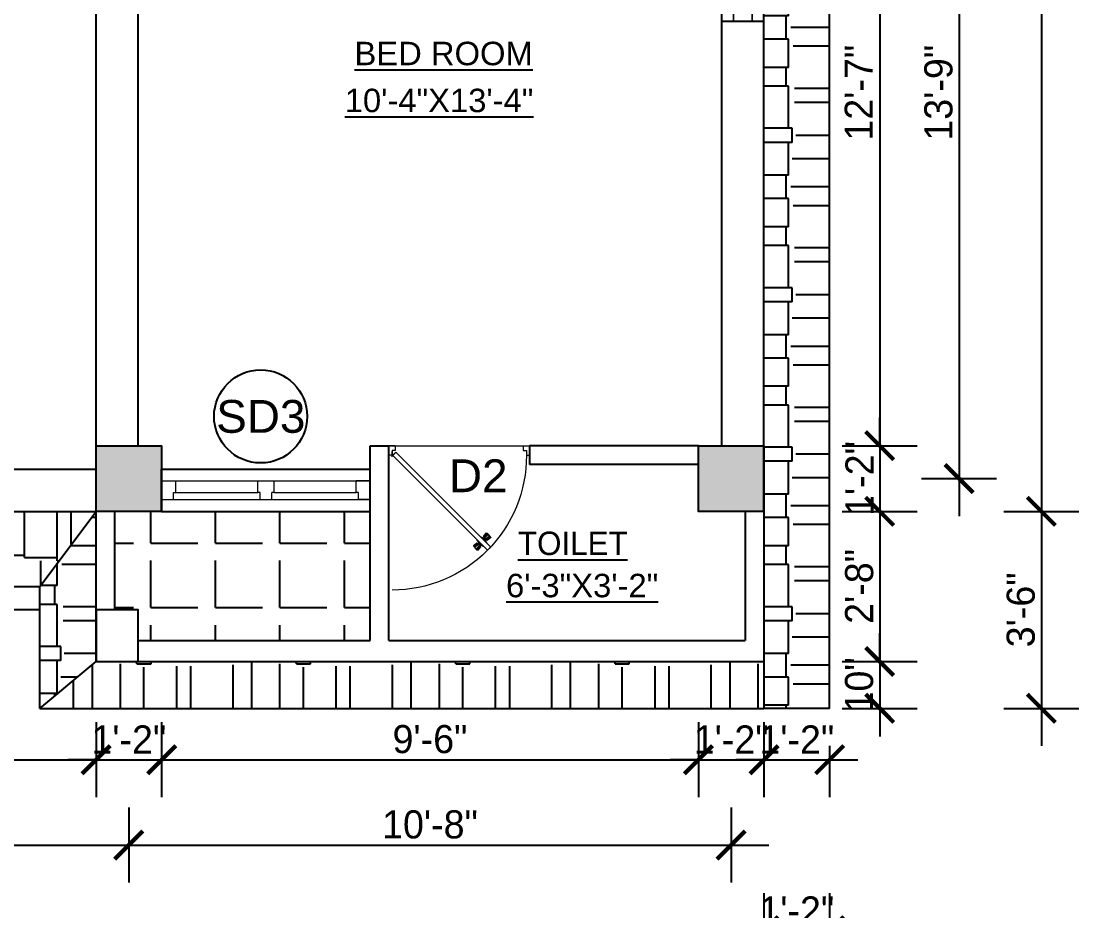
# Model space of a CAD drawing. Header units: inches. Extents: x 3672 to 10975, y -27382 to -746.
# Drawn here: x 5826.2 to 6051.8, y -25737.6 to -25547.9 of the extents above; entities that cross this region are included whole.
import ezdxf

# ---------------------------------------------------------------- set-up
doc = ezdxf.new("R2010")
doc.units = ezdxf.units.IN
doc.header["$LTSCALE"] = 17
doc.header["$MEASUREMENT"] = 0
for name, color, linetype, lineweight in [('25 BOT BAR', 12, 'Continuous', 25), ('DOOR & WIN', 1, 'Continuous', 25), ('OUTLINE', 1, 'Continuous', 25), ('PUERTAS', 7, 'Continuous', 9), ('TEXT', 231, 'Continuous', 20), ('WINDOW FRAME PLAN', 162, 'Continuous', 18)]:
    doc.layers.add(name, color=color, linetype=linetype, lineweight=lineweight)
doc.styles.add('ARCHITECTURE', font='stylu.ttf')
doc.styles.add('DIMTEXT', font='arial.ttf', dxfattribs={"height": 6})
doc.dimstyles.new('8 SCALE', dxfattribs={"dimscale": 0, "dimtxt": 6, "dimasz": 6, "dimexe": 8, "dimexo": 8, "dimgap": 1.25, "dimtad": 1, "dimdec": 0, "dimzin": 3, "dimdsep": 46, "dimlunit": 4, "dimtxsty": 'ARCHITECTURE', "dimblk": 'ARCHTICK', "dimcen": 8, "dimdle": 8, "dimclrd": 5, "dimclre": 5, "dimclrt": 7, "dimadec": 0, "dimazin": 0, "dimtfac": 0.75, "dimtdec": 0, "dimtix": 1, "dimtmove": 2, "dimatfit": 3, "dimldrblk": 'ARCHTICK', "dimfxl": 8, "dimfxlon": 1, "dimtolj": 1, "dimtzin": 0, "dimlwd": -1, "dimlwe": -1, "dimarcsym": 0})
pattern_1 = [(90, (-4486.104, -6798.299), (-12, 25.5), [6, -5, 7, -3, 9, -4]), (90, (-4486.604, -6792.299), (-12, 25.5), [5, -19, 4, -6]), (90, (-4485.354, -6780.299), (-12, 25.5), [3, -31]), (180, (-4486.104, -6798.299), (-12, -8.5), [11.5, -36.5]), (180, (-4486.104, -6792.299), (-12, -8.5), [11.25, -36.75]), (180, (-4486.104, -6787.299), (-12, -8.5), [10.5, -37.5]), (180, (-4485.354, -6780.299), (-12, -8.5), [11.5, -36.5]), (180, (-4485.354, -6777.299), (-12, -8.5), [11.5, -36.5]), (180, (-4486.104, -6768.299), (-12, -8.5), [11, -37])]

# ---------------------------------------------------------------- blocks, each defined once
blk = doc.blocks.new("5'")
at = {"layer": 'WINDOW FRAME PLAN'}
for p, q in [((10026.35, -7897.24), (10086.35, -7897.24)), ((10026.35, -7897.24), (10026.35, -7901.24)), ((10026.35, -7897.24), (10029.35, -7897.24)), ((10029.35, -7899.74), (10029.35, -7897.24)), ((10054.85, -7899.74), (10054.85, -7897.24)), ((10054.85, -7897.24), (10057.85, -7897.24)), ((10057.85, -7899.74), (10057.85, -7897.24)), ((10086.35, -7897.24), (10083.35, -7897.24)), ((10083.35, -7899.74), (10083.35, -7897.24)), ((10086.35, -7897.24), (10086.35, -7901.24)), ((10028.85, -7901.24), (10028.85, -7899.74)), ((10028.85, -7899.74), (10029.35, -7899.74)), ((10029.35, -7899.74), (10054.85, -7899.74)), ((10055.35, -7899.74), (10054.85, -7899.74)), ((10055.35, -7901.24), (10055.35, -7899.74)), ((10057.35, -7901.24), (10057.35, -7899.74)), ((10057.85, -7899.74), (10057.35, -7899.74)), ((10057.85, -7899.74), (10083.35, -7899.74)), ((10083.85, -7899.74), (10083.35, -7899.74)), ((10083.85, -7901.24), (10083.85, -7899.74)), ((10026.35, -7901.24), (10086.35, -7901.24)), ((10026.35, -7901.24), (10028.85, -7901.24)), ((10086.35, -7901.24), (10083.85, -7901.24))]:
    blk.add_line(p, q, dxfattribs=at)
blk = doc.blocks.new('2ft6in')
at = {"layer": 'PUERTAS', "color": 2}
for p, q in [((0.84, 2.1), (21.02, 22.28)), ((21.71, 21.6), (1.47, 1.37)), ((18.33, 21.76), (18.31, 21.77)), ((21.71, 21.6), (21.02, 22.28)), ((21.18, 18.9), (21.2, 18.89)), ((0, 2), (0, 0)), ((0.6, 2), (0, 2)), ((1.33, 0), (0, 0)), ((0.6, 1.26), (0.6, 2.04)), ((0.67, 1.26), (0.6, 1.26)), ((0.67, 1.26), (0.67, 2.01)), ((0.67, 1), (0.67, 1.26)), ((1.33, 1), (0.67, 1)), ((1.31, 1.53), (0.79, 2.06)), ((1.36, 1.58), (0.81, 2.12)), ((1.36, 1.58), (1.31, 1.53)), ((1.47, 1.37), (1.31, 1.53)), ((1.33, 0), (1.33, 1)), ((28.67, 0), (28.67, 1)), ((28.67, 1), (29.33, 1)), ((28.67, 0), (30, 0)), ((29.33, 1), (29.33, 2)), ((29.33, 2), (30, 2)), ((30, 0), (30, 2))]:
    blk.add_line(p, q, dxfattribs=at)
at = {"layer": 'PUERTAS', "color": 8}
for p, q in [((18.81, 20.78), (18.04, 21.4)), ((18.86, 20.83), (18.08, 21.46)), ((18.95, 20.92), (18.2, 21.58)), ((18.44, 21.9), (18.31, 21.77)), ((19.07, 21.03), (18.34, 21.72)), ((18.44, 21.9), (18.56, 22.02)), ((18.58, 22.01), (18.56, 22.02)), ((19.3, 21.26), (18.61, 22)), ((19.42, 21.38), (18.75, 22.14)), ((19.51, 21.48), (18.88, 22.26)), ((18.91, 20.27), (19.19, 20.69)), ((19.55, 21.53), (18.93, 22.3)), ((19.13, 20.8), (19.03, 20.9)), ((19.15, 20.82), (19.05, 20.92)), ((19.09, 20.44), (19.25, 20.76)), ((19.19, 20.87), (19.1, 20.96)), ((19.25, 20.93), (19.16, 21.02)), ((19.28, 20.63), (19.32, 20.83)), ((19.4, 21.08), (19.31, 21.17)), ((19.47, 21.15), (19.38, 21.24)), ((19.43, 20.78), (19.4, 20.9)), ((19.51, 21.19), (19.42, 21.28)), ((19.55, 20.91), (19.43, 20.94)), ((19.53, 21.21), (19.44, 21.3)), ((19.7, 21.06), (19.51, 21.01)), ((19.89, 21.24), (19.58, 21.08)), ((20.07, 21.42), (19.64, 21.15)), ((20.67, 20.47), (20.51, 20.15)), ((20.85, 20.64), (20.57, 20.22)), ((19.69, 19.49), (20.12, 19.76)), ((19.87, 19.67), (20.18, 19.83)), ((20.06, 19.85), (20.25, 19.9)), ((20.21, 20), (20.33, 19.97)), ((20.21, 19.38), (20.83, 18.61)), ((20.23, 19.7), (20.32, 19.61)), ((20.25, 19.72), (20.34, 19.63)), ((20.25, 19.43), (20.88, 18.65)), ((20.29, 19.76), (20.38, 19.67)), ((20.33, 20.13), (20.36, 20.01)), ((20.34, 19.53), (21, 18.77)), ((20.36, 19.83), (20.45, 19.74)), ((20.48, 20.28), (20.44, 20.08)), ((20.46, 19.64), (21.14, 18.91)), ((20.5, 19.98), (20.6, 19.89)), ((20.57, 20.04), (20.66, 19.95)), ((20.61, 20.09), (20.7, 19.99)), ((20.63, 20.11), (20.72, 20.01)), ((20.69, 19.87), (21.42, 19.19)), ((20.81, 19.99), (21.56, 19.33)), ((20.9, 20.08), (21.68, 19.45)), ((20.95, 20.13), (21.72, 19.51)), ((21.32, 19.01), (21.2, 18.89)), ((21.32, 19.01), (21.44, 19.14)), ((21.43, 19.15), (21.44, 19.14)), ((0, 0), (30, 0))]:
    blk.add_line(p, q, dxfattribs=at)
at = {"layer": 'PUERTAS', "color": 1}
for p, q in [((18.06, 21.44), (18.48, 21.86)), ((18.74, 20.79), (18.06, 21.34)), ((18.08, 21.51), (18.45, 21.88)), ((18.11, 21.49), (18.08, 21.51)), ((18.82, 22.25), (18.45, 21.88)), ((18.9, 22.28), (18.48, 21.86)), ((18.84, 22.23), (18.82, 22.25)), ((18.83, 20.8), (19.18, 21.15)), ((18.84, 20.21), (19.1, 20.6)), ((18.92, 20.89), (18.93, 20.88)), ((19.54, 21.59), (18.99, 22.27)), ((19.02, 20.88), (19.24, 21.1)), ((19.12, 20.8), (19.03, 20.89)), ((19.1, 20.7), (19.11, 20.69)), ((19.1, 20.6), (19.1, 20.6)), ((19.11, 20.79), (19.33, 21.01)), ((19.54, 21.5), (19.18, 21.15)), ((19.45, 21.31), (19.24, 21.1)), ((19.55, 21.22), (19.33, 21.01)), ((19.45, 21.41), (19.45, 21.41)), ((19.54, 21.22), (19.45, 21.31)), ((19.64, 21.23), (19.64, 21.23)), ((19.74, 21.24), (19.73, 21.23)), ((20.12, 21.49), (19.74, 21.24)), ((20.22, 21.48), (20.22, 21.49)), ((20.66, 20.31), (20.65, 20.31)), ((20.91, 20.7), (20.66, 20.31)), ((20.91, 20.8), (20.91, 20.79)), ((18.85, 20.11), (18.84, 20.12)), ((19.53, 19.43), (19.54, 19.42)), ((19.64, 19.42), (20.02, 19.67)), ((20.02, 19.67), (20.03, 19.68)), ((20.12, 19.68), (20.12, 19.68)), ((20.21, 19.69), (20.43, 19.9)), ((20.22, 19.41), (20.57, 19.76)), ((20.22, 19.69), (20.31, 19.6)), ((20.22, 19.32), (20.76, 18.64)), ((20.31, 19.6), (20.52, 19.81)), ((20.31, 19.5), (20.31, 19.5)), ((20.65, 20.12), (20.43, 19.9)), ((20.74, 20.03), (20.52, 19.81)), ((20.93, 20.11), (20.57, 19.76)), ((20.64, 20.11), (20.73, 20.02)), ((20.65, 20.21), (20.65, 20.22)), ((20.84, 20.02), (20.83, 20.03)), ((20.86, 18.63), (21.28, 19.05)), ((20.91, 18.68), (20.94, 18.66)), ((20.94, 18.66), (21.31, 19.03)), ((21.02, 20.12), (21.7, 19.57)), ((21.7, 19.47), (21.28, 19.05)), ((21.67, 19.4), (21.31, 19.03)), ((21.65, 19.42), (21.67, 19.4))]:
    blk.add_line(p, q, dxfattribs=at)
at = {"layer": 'PUERTAS', "color": 2}
for radius in [0.129, 0.0627]:
    blk.add_circle((0.68, 2.14), radius, dxfattribs=at)
at = {"layer": 'PUERTAS', "color": 8}
blk.add_arc((0.68, 2.14), 28.65, 359.7285, 90.0333, dxfattribs=at)
at = {"layer": 'PUERTAS', "color": 1}
for centre, start, end in [((18.78, 20.84), 231.0764, 315), ((18.94, 22.23), 38.9236, 135), ((18.97, 20.93), 225, 315), ((19.16, 20.74), 135, 219.7428), ((19.06, 20.65), 315, 39.7428), ((19.4, 21.36), 315, 45), ((19.49, 21.55), 315, 38.9236), ((19.6, 21.18), 50.2572, 135), ((19.68, 21.28), 230.2572, 315), ((20.17, 21.44), 45, 135), ((20.7, 20.26), 135, 219.7428), ((20.87, 20.75), 315, 45), ((18.89, 20.16), 135, 225), ((19.59, 19.47), 225, 315), ((20.07, 19.63), 50.2572, 135), ((20.16, 19.73), 230.2572, 315), ((20.27, 19.36), 135, 218.9236), ((20.35, 19.55), 135, 225), ((20.6, 20.17), 315, 39.7428), ((20.78, 19.98), 45, 135), ((20.82, 18.68), 218.9236, 315), ((20.98, 20.07), 51.0764, 135), ((21.65, 19.52), 315, 51.0764)]:
    blk.add_arc(centre, 0.0667, start, end, dxfattribs=at)
blk = doc.blocks.new('*U2800')
at = {"color": 3}
blk.add_blockref('2ft6in', (0, 0), dxfattribs=at)
blk = doc.blocks.new('_ArchTick')
at = {"color": 0, "linetype": 'ByBlock', "const_width": 0.15}
blk.add_lwpolyline([(-0.5, -0.5), (0.5, 0.5)], dxfattribs=at)
blk = doc.blocks.new('*D3049')
at = {"layer": '25 BOT BAR', "color": 5, "transparency": 16777216}
for p, q in [((5688.18, -25697.41), (5688.18, -25713.41)), ((5842.18, -25697.41), (5842.18, -25713.41)), ((5680.18, -25705.41), (5850.18, -25705.41))]:
    blk.add_line(p, q, dxfattribs=at)
at = {"layer": 'Defpoints', "color": 0, "transparency": 16777216}
for p in [(5688.18, -25652.46), (5842.18, -25652.46), (5842.18, -25705.41)]:
    blk.add_point(p, dxfattribs=at)
at = {"layer": '25 BOT BAR', "color": 5, "transparency": 16777216, "xscale": 6, "yscale": 6, "zscale": 6, "rotation": 180}
blk.add_blockref('_ArchTick', (5688.18, -25705.41), dxfattribs=at)
at = {"layer": '25 BOT BAR', "color": 5, "transparency": 16777216, "xscale": 6, "yscale": 6, "zscale": 6}
blk.add_blockref('_ArchTick', (5842.18, -25705.41), dxfattribs=at)
at = {"layer": '25 BOT BAR', "color": 7, "transparency": 16777216, "insert": (5765.18, -25701.05), "char_height": 6, "attachment_point": 5, "style": 'ARCHITECTURE'}
blk.add_mtext('\\A1;12\'-10"', dxfattribs=at)
blk = doc.blocks.new('*D3050')
at = {"layer": '25 BOT BAR', "color": 5, "transparency": 16777216}
for p, q in [((5842.18, -25697.41), (5842.18, -25713.41)), ((5856.18, -25697.41), (5856.18, -25713.41)), ((5842.18, -25705.41), (5836.18, -25705.41)), ((5842.18, -25705.41), (5856.18, -25705.41)), ((5856.18, -25705.41), (5862.18, -25705.41))]:
    blk.add_line(p, q, dxfattribs=at)
at = {"layer": 'Defpoints', "color": 0, "transparency": 16777216}
for p in [(5842.18, -25652.46), (5856.18, -25652.46), (5856.18, -25705.41)]:
    blk.add_point(p, dxfattribs=at)
at = {"layer": '25 BOT BAR', "color": 5, "transparency": 16777216, "xscale": 6, "yscale": 6, "zscale": 6}
blk.add_blockref('_ArchTick', (5842.18, -25705.41), dxfattribs=at)
at = {"layer": '25 BOT BAR', "color": 5, "transparency": 16777216, "xscale": 6, "yscale": 6, "zscale": 6, "rotation": 180}
blk.add_blockref('_ArchTick', (5856.18, -25705.41), dxfattribs=at)
at = {"layer": '25 BOT BAR', "color": 7, "transparency": 16777216, "insert": (5849.18, -25701.1), "char_height": 6, "attachment_point": 5, "style": 'ARCHITECTURE'}
blk.add_mtext('\\A1;1\'-2"', dxfattribs=at)
blk = doc.blocks.new('*D3051')
at = {"layer": '25 BOT BAR', "color": 5, "transparency": 16777216}
for p, q in [((5856.18, -25697.41), (5856.18, -25713.41)), ((5970.65, -25697.41), (5970.65, -25713.41)), ((5848.18, -25705.41), (5978.65, -25705.41))]:
    blk.add_line(p, q, dxfattribs=at)
at = {"layer": 'Defpoints', "color": 0, "transparency": 16777216}
for p in [(5856.18, -25652.46), (5970.65, -25652.46), (5970.65, -25705.41)]:
    blk.add_point(p, dxfattribs=at)
at = {"layer": '25 BOT BAR', "color": 5, "transparency": 16777216, "xscale": 6, "yscale": 6, "zscale": 6, "rotation": 180}
blk.add_blockref('_ArchTick', (5856.18, -25705.41), dxfattribs=at)
at = {"layer": '25 BOT BAR', "color": 5, "transparency": 16777216, "xscale": 6, "yscale": 6, "zscale": 6}
blk.add_blockref('_ArchTick', (5970.65, -25705.41), dxfattribs=at)
at = {"layer": '25 BOT BAR', "color": 7, "transparency": 16777216, "insert": (5913.41, -25701.05), "char_height": 6, "attachment_point": 5, "style": 'ARCHITECTURE'}
blk.add_mtext('\\A1;9\'-6"', dxfattribs=at)
blk = doc.blocks.new('*D3052')
at = {"layer": '25 BOT BAR', "color": 5, "transparency": 16777216}
for p, q in [((5970.65, -25697.41), (5970.65, -25713.41)), ((5984.65, -25697.41), (5984.65, -25713.41)), ((5970.65, -25705.41), (5964.65, -25705.41)), ((5970.65, -25705.41), (5984.65, -25705.41)), ((5984.65, -25705.41), (5990.65, -25705.41))]:
    blk.add_line(p, q, dxfattribs=at)
at = {"layer": 'Defpoints', "color": 0, "transparency": 16777216}
for p in [(5970.65, -25652.46), (5984.65, -25652.46), (5984.65, -25705.41)]:
    blk.add_point(p, dxfattribs=at)
at = {"layer": '25 BOT BAR', "color": 5, "transparency": 16777216, "xscale": 6, "yscale": 6, "zscale": 6}
blk.add_blockref('_ArchTick', (5970.65, -25705.41), dxfattribs=at)
at = {"layer": '25 BOT BAR', "color": 5, "transparency": 16777216, "xscale": 6, "yscale": 6, "zscale": 6, "rotation": 180}
blk.add_blockref('_ArchTick', (5984.65, -25705.41), dxfattribs=at)
at = {"layer": '25 BOT BAR', "color": 7, "transparency": 16777216, "insert": (5977.65, -25701.1), "char_height": 6, "attachment_point": 5, "style": 'ARCHITECTURE'}
blk.add_mtext('\\A1;1\'-2"', dxfattribs=at)
blk = doc.blocks.new('*D3054')
at = {"layer": '25 BOT BAR', "color": 5, "transparency": 16777216}
for p, q in [((5681.18, -25715.61), (5681.18, -25731.61)), ((5849.18, -25715.61), (5849.18, -25731.61)), ((5673.18, -25723.61), (5857.18, -25723.61))]:
    blk.add_line(p, q, dxfattribs=at)
at = {"layer": 'Defpoints', "color": 0, "transparency": 16777216}
for p in [(5681.18, -25645.46), (5849.18, -25645.46), (5849.18, -25723.61)]:
    blk.add_point(p, dxfattribs=at)
at = {"layer": '25 BOT BAR', "color": 5, "transparency": 16777216, "xscale": 6, "yscale": 6, "zscale": 6, "rotation": 180}
blk.add_blockref('_ArchTick', (5681.18, -25723.61), dxfattribs=at)
at = {"layer": '25 BOT BAR', "color": 5, "transparency": 16777216, "xscale": 6, "yscale": 6, "zscale": 6}
blk.add_blockref('_ArchTick', (5849.18, -25723.61), dxfattribs=at)
at = {"layer": '25 BOT BAR', "color": 7, "transparency": 16777216, "insert": (5765.18, -25719.2), "char_height": 6, "attachment_point": 5, "style": 'ARCHITECTURE'}
blk.add_mtext('\\A1;14\'-0"', dxfattribs=at)
blk = doc.blocks.new('*D3055')
at = {"layer": '25 BOT BAR', "color": 5, "transparency": 16777216}
for p, q in [((5849.18, -25715.61), (5849.18, -25731.61)), ((5977.65, -25715.61), (5977.65, -25731.61)), ((5841.18, -25723.61), (5985.65, -25723.61))]:
    blk.add_line(p, q, dxfattribs=at)
at = {"layer": 'Defpoints', "color": 0, "transparency": 16777216}
for p in [(5849.18, -25645.46), (5977.65, -25645.46), (5977.65, -25723.61)]:
    blk.add_point(p, dxfattribs=at)
at = {"layer": '25 BOT BAR', "color": 5, "transparency": 16777216, "xscale": 6, "yscale": 6, "zscale": 6, "rotation": 180}
blk.add_blockref('_ArchTick', (5849.18, -25723.61), dxfattribs=at)
at = {"layer": '25 BOT BAR', "color": 5, "transparency": 16777216, "xscale": 6, "yscale": 6, "zscale": 6}
blk.add_blockref('_ArchTick', (5977.65, -25723.61), dxfattribs=at)
at = {"layer": '25 BOT BAR', "color": 7, "transparency": 16777216, "insert": (5913.41, -25719.24), "char_height": 6, "attachment_point": 5, "style": 'ARCHITECTURE'}
blk.add_mtext('\\A1;10\'-8"', dxfattribs=at)
blk = doc.blocks.new('*D3056')
at = {"layer": '25 BOT BAR', "color": 5, "transparency": 16777216}
for p, q in [((5524.18, -25733.87), (5524.18, -25749.87)), ((5984.65, -25733.87), (5984.65, -25749.87)), ((5516.18, -25741.87), (5992.65, -25741.87))]:
    blk.add_line(p, q, dxfattribs=at)
at = {"layer": 'Defpoints', "color": 0, "transparency": 16777216}
for p in [(5524.18, -25652.46), (5984.65, -25652.46), (5984.65, -25741.87)]:
    blk.add_point(p, dxfattribs=at)
at = {"layer": '25 BOT BAR', "color": 5, "transparency": 16777216, "xscale": 6, "yscale": 6, "zscale": 6, "rotation": 180}
blk.add_blockref('_ArchTick', (5524.18, -25741.87), dxfattribs=at)
at = {"layer": '25 BOT BAR', "color": 5, "transparency": 16777216, "xscale": 6, "yscale": 6, "zscale": 6}
blk.add_blockref('_ArchTick', (5984.65, -25741.87), dxfattribs=at)
at = {"layer": '25 BOT BAR', "color": 7, "transparency": 16777216, "insert": (5754.41, -25737.49), "char_height": 6, "attachment_point": 5, "style": 'ARCHITECTURE'}
blk.add_mtext('\\A1;38\'-4"', dxfattribs=at)
blk = doc.blocks.new('*D3073')
at = {"layer": '25 BOT BAR', "color": 5, "transparency": 16777216}
for p, q in [((6009.33, -25479.94), (6009.33, -25646.46)), ((6001.33, -25487.94), (6017.33, -25487.94)), ((6001.33, -25638.46), (6017.33, -25638.46))]:
    blk.add_line(p, q, dxfattribs=at)
at = {"layer": 'Defpoints', "color": 0, "transparency": 16777216}
for p in [(5984.65, -25487.94), (5984.65, -25638.46), (6009.33, -25638.46)]:
    blk.add_point(p, dxfattribs=at)
at = {"layer": '25 BOT BAR', "color": 5, "transparency": 16777216, "xscale": 6, "yscale": 6, "zscale": 6}
for p, rotation in [((6009.33, -25487.94), 90), ((6009.33, -25638.46), 270)]:
    blk.add_blockref('_ArchTick', p, dxfattribs=dict(at, rotation=rotation))
at = {"layer": '25 BOT BAR', "color": 7, "transparency": 16777216, "insert": (6004.86, -25563.2), "char_height": 6, "attachment_point": 5, "rotation": 90, "style": 'ARCHITECTURE'}
blk.add_mtext('\\A1;12\'-7"', dxfattribs=at)
blk = doc.blocks.new('*D3074')
at = {"layer": '25 BOT BAR', "color": 5, "transparency": 16777216}
for p, q in [((6009.33, -25638.46), (6009.33, -25632.46)), ((6001.33, -25638.46), (6017.33, -25638.46)), ((6009.33, -25638.46), (6009.33, -25652.46)), ((6001.33, -25652.46), (6017.33, -25652.46)), ((6009.33, -25652.46), (6009.33, -25658.46))]:
    blk.add_line(p, q, dxfattribs=at)
at = {"layer": 'Defpoints', "color": 0, "transparency": 16777216}
for p in [(5984.65, -25638.46), (5984.65, -25652.46), (6009.33, -25652.46)]:
    blk.add_point(p, dxfattribs=at)
at = {"layer": '25 BOT BAR', "color": 5, "transparency": 16777216, "xscale": 6, "yscale": 6, "zscale": 6}
for p, rotation in [((6009.33, -25638.46), 270), ((6009.33, -25652.46), 90)]:
    blk.add_blockref('_ArchTick', p, dxfattribs=dict(at, rotation=rotation))
at = {"layer": '25 BOT BAR', "color": 7, "transparency": 16777216, "insert": (6005.02, -25645.46), "char_height": 6, "attachment_point": 5, "rotation": 90, "style": 'ARCHITECTURE'}
blk.add_mtext('\\A1;1\'-2"', dxfattribs=at)
blk = doc.blocks.new('*D3075')
at = {"layer": '25 BOT BAR', "color": 5, "transparency": 16777216}
for p, q in [((6009.33, -25644.46), (6009.33, -25692.46)), ((6001.33, -25652.46), (6017.33, -25652.46)), ((6001.33, -25684.46), (6017.33, -25684.46))]:
    blk.add_line(p, q, dxfattribs=at)
at = {"layer": 'Defpoints', "color": 0, "transparency": 16777216}
for p in [(5984.65, -25652.46), (5984.65, -25684.46), (6009.33, -25684.46)]:
    blk.add_point(p, dxfattribs=at)
at = {"layer": '25 BOT BAR', "color": 5, "transparency": 16777216, "xscale": 6, "yscale": 6, "zscale": 6}
for p, rotation in [((6009.33, -25652.46), 90), ((6009.33, -25684.46), 270)]:
    blk.add_blockref('_ArchTick', p, dxfattribs=dict(at, rotation=rotation))
at = {"layer": '25 BOT BAR', "color": 7, "transparency": 16777216, "insert": (6004.98, -25668.46), "char_height": 6, "attachment_point": 5, "rotation": 90, "style": 'ARCHITECTURE'}
blk.add_mtext('\\A1;2\'-8"', dxfattribs=at)
blk = doc.blocks.new('*D3078')
at = {"layer": '25 BOT BAR', "color": 5, "transparency": 16777216}
for p, q in [((6026.25, -25472.94), (6026.25, -25653.46)), ((6018.25, -25480.94), (6034.25, -25480.94)), ((6018.25, -25645.46), (6034.25, -25645.46))]:
    blk.add_line(p, q, dxfattribs=at)
at = {"layer": 'Defpoints', "color": 0, "transparency": 16777216}
for p in [(5977.65, -25480.94), (5977.65, -25645.46), (6026.25, -25645.46)]:
    blk.add_point(p, dxfattribs=at)
at = {"layer": '25 BOT BAR', "color": 5, "transparency": 16777216, "xscale": 6, "yscale": 6, "zscale": 6}
for p, rotation in [((6026.25, -25480.94), 90), ((6026.25, -25645.46), 270)]:
    blk.add_blockref('_ArchTick', p, dxfattribs=dict(at, rotation=rotation))
at = {"layer": '25 BOT BAR', "color": 7, "transparency": 16777216, "insert": (6021.89, -25563.2), "char_height": 6, "attachment_point": 5, "rotation": 90, "style": 'ARCHITECTURE'}
blk.add_mtext('\\A1;13\'-9"', dxfattribs=at)
blk = doc.blocks.new('*D3079')
at = {"layer": '25 BOT BAR', "color": 5, "transparency": 16777216}
for p, q in [((6043.81, -25184.46), (6043.81, -25660.46)), ((6035.81, -25192.46), (6051.81, -25192.46)), ((6035.81, -25652.46), (6051.81, -25652.46))]:
    blk.add_line(p, q, dxfattribs=at)
at = {"layer": 'Defpoints', "color": 0, "transparency": 16777216}
for p in [(5984.65, -25192.46), (5984.65, -25652.46), (6043.81, -25652.46)]:
    blk.add_point(p, dxfattribs=at)
at = {"layer": '25 BOT BAR', "color": 5, "transparency": 16777216, "xscale": 6, "yscale": 6, "zscale": 6}
for p, rotation in [((6043.81, -25192.46), 90), ((6043.81, -25652.46), 270)]:
    blk.add_blockref('_ArchTick', p, dxfattribs=dict(at, rotation=rotation))
at = {"layer": '25 BOT BAR', "color": 7, "transparency": 16777216, "insert": (6039.42, -25422.46), "char_height": 6, "attachment_point": 5, "rotation": 90, "style": 'ARCHITECTURE'}
blk.add_mtext('\\A1;38\'-4"', dxfattribs=at)
blk = doc.blocks.new('*D3080')
at = {"layer": '25 BOT BAR', "color": 5, "transparency": 16777216}
for p, q in [((6043.81, -25644.46), (6043.81, -25702.46)), ((6035.81, -25652.46), (6051.81, -25652.46)), ((6035.81, -25694.46), (6051.81, -25694.46))]:
    blk.add_line(p, q, dxfattribs=at)
at = {"layer": 'Defpoints', "color": 0, "transparency": 16777216}
for p in [(5984.65, -25652.46), (5984.65, -25694.46), (6043.81, -25694.46)]:
    blk.add_point(p, dxfattribs=at)
at = {"layer": '25 BOT BAR', "color": 5, "transparency": 16777216, "xscale": 6, "yscale": 6, "zscale": 6}
for p, rotation in [((6043.81, -25652.46), 90), ((6043.81, -25694.46), 270)]:
    blk.add_blockref('_ArchTick', p, dxfattribs=dict(at, rotation=rotation))
at = {"layer": '25 BOT BAR', "color": 7, "transparency": 16777216, "insert": (6039.44, -25673.46), "char_height": 6, "attachment_point": 5, "rotation": 90, "style": 'ARCHITECTURE'}
blk.add_mtext('\\A1;3\'-6"', dxfattribs=at)
blk = doc.blocks.new('*D3085')
at = {"layer": '25 BOT BAR', "color": 5, "transparency": 16777216}
for p, q in [((6009.33, -25684.46), (6009.33, -25678.46)), ((6001.33, -25684.46), (6017.33, -25684.46)), ((6009.33, -25684.46), (6009.33, -25694.46)), ((6001.33, -25694.46), (6017.33, -25694.46)), ((6009.33, -25694.46), (6009.33, -25700.46))]:
    blk.add_line(p, q, dxfattribs=at)
at = {"layer": 'Defpoints', "color": 0, "transparency": 16777216}
for p in [(5984.65, -25684.46), (5984.65, -25694.46), (6009.33, -25694.46)]:
    blk.add_point(p, dxfattribs=at)
at = {"layer": '25 BOT BAR', "color": 5, "transparency": 16777216, "xscale": 6, "yscale": 6, "zscale": 6}
for p, rotation in [((6009.33, -25684.46), 270), ((6009.33, -25694.46), 90)]:
    blk.add_blockref('_ArchTick', p, dxfattribs=dict(at, rotation=rotation))
at = {"layer": '25 BOT BAR', "color": 7, "transparency": 16777216, "insert": (6004.97, -25689.46), "char_height": 6, "attachment_point": 5, "rotation": 90, "style": 'ARCHITECTURE'}
blk.add_mtext('\\A1;10"', dxfattribs=at)
blk = doc.blocks.new('*D3086')
at = {"layer": '25 BOT BAR', "color": 5, "transparency": 16777216}
for p, q in [((5984.65, -25697.41), (5984.65, -25713.41)), ((5998.65, -25702.46), (5998.65, -25713.41)), ((5984.65, -25705.41), (5978.65, -25705.41)), ((5984.65, -25705.41), (5998.65, -25705.41)), ((5998.65, -25705.41), (6004.65, -25705.41))]:
    blk.add_line(p, q, dxfattribs=at)
at = {"layer": 'Defpoints', "color": 0, "transparency": 16777216}
for p in [(5984.65, -25652.46), (5998.65, -25694.46), (5998.65, -25705.41)]:
    blk.add_point(p, dxfattribs=at)
at = {"layer": '25 BOT BAR', "color": 5, "transparency": 16777216, "xscale": 6, "yscale": 6, "zscale": 6}
blk.add_blockref('_ArchTick', (5984.65, -25705.41), dxfattribs=at)
at = {"layer": '25 BOT BAR', "color": 5, "transparency": 16777216, "xscale": 6, "yscale": 6, "zscale": 6, "rotation": 180}
blk.add_blockref('_ArchTick', (5998.65, -25705.41), dxfattribs=at)
at = {"layer": '25 BOT BAR', "color": 7, "transparency": 16777216, "insert": (5991.65, -25701.1), "char_height": 6, "attachment_point": 5, "style": 'ARCHITECTURE'}
blk.add_mtext('\\A1;1\'-2"', dxfattribs=at)
blk = doc.blocks.new('*D3087')
at = {"layer": '25 BOT BAR', "color": 5, "transparency": 16777216}
for p, q in [((5984.65, -25733.87), (5984.65, -25749.87)), ((5998.65, -25733.87), (5998.65, -25749.87)), ((5984.65, -25741.87), (5978.65, -25741.87)), ((5984.65, -25741.87), (5998.65, -25741.87)), ((5998.65, -25741.87), (6004.65, -25741.87))]:
    blk.add_line(p, q, dxfattribs=at)
at = {"layer": 'Defpoints', "color": 0, "transparency": 16777216}
for p in [(5984.65, -25652.46), (5998.65, -25694.46), (5998.65, -25741.87)]:
    blk.add_point(p, dxfattribs=at)
at = {"layer": '25 BOT BAR', "color": 5, "transparency": 16777216, "xscale": 6, "yscale": 6, "zscale": 6}
blk.add_blockref('_ArchTick', (5984.65, -25741.87), dxfattribs=at)
at = {"layer": '25 BOT BAR', "color": 5, "transparency": 16777216, "xscale": 6, "yscale": 6, "zscale": 6, "rotation": 180}
blk.add_blockref('_ArchTick', (5998.65, -25741.87), dxfattribs=at)
at = {"layer": '25 BOT BAR', "color": 7, "transparency": 16777216, "insert": (5991.65, -25737.56), "char_height": 6, "attachment_point": 5, "style": 'ARCHITECTURE'}
blk.add_mtext('\\A1;1\'-2"', dxfattribs=at)
blk = doc.blocks.new('*D3089')
at = {"layer": '25 BOT BAR', "color": 5, "transparency": 16777216}
for p, q in [((5468.87, -25660.46), (5468.87, -25702.46)), ((5476.87, -25668.46), (5460.87, -25668.46)), ((5476.87, -25694.46), (5460.87, -25694.46))]:
    blk.add_line(p, q, dxfattribs=at)
at = {"layer": 'Defpoints', "color": 0, "transparency": 16777216}
for p in [(5508.18, -25668.46), (5468.87, -25694.46), (5830.18, -25694.46)]:
    blk.add_point(p, dxfattribs=at)
at = {"layer": '25 BOT BAR', "color": 5, "transparency": 16777216, "xscale": 6, "yscale": 6, "zscale": 6}
for p, rotation in [((5468.87, -25668.46), 90), ((5468.87, -25694.46), 270)]:
    blk.add_blockref('_ArchTick', p, dxfattribs=dict(at, rotation=rotation))
at = {"layer": '25 BOT BAR', "color": 7, "transparency": 16777216, "insert": (5464.56, -25681.46), "char_height": 6, "attachment_point": 5, "rotation": 90, "style": 'ARCHITECTURE'}
blk.add_mtext('\\A1;2\'-2"', dxfattribs=at)
blk = doc.blocks.new('*D3090')
at = {"layer": '25 BOT BAR', "color": 5, "transparency": 16777216}
for p, q in [((5433.24, -25644.46), (5433.24, -25702.46)), ((5441.24, -25652.46), (5425.24, -25652.46)), ((5441.24, -25694.46), (5425.24, -25694.46))]:
    blk.add_line(p, q, dxfattribs=at)
at = {"layer": 'Defpoints', "color": 0, "transparency": 16777216}
for p in [(5524.18, -25652.46), (5433.24, -25694.46), (5830.18, -25694.46)]:
    blk.add_point(p, dxfattribs=at)
at = {"layer": '25 BOT BAR', "color": 5, "transparency": 16777216, "xscale": 6, "yscale": 6, "zscale": 6}
for p, rotation in [((5433.24, -25652.46), 90), ((5433.24, -25694.46), 270)]:
    blk.add_blockref('_ArchTick', p, dxfattribs=dict(at, rotation=rotation))
at = {"layer": '25 BOT BAR', "color": 7, "transparency": 16777216, "insert": (5428.88, -25673.46), "char_height": 6, "attachment_point": 5, "rotation": 90, "style": 'ARCHITECTURE'}
blk.add_mtext('\\A1;3\'-6"', dxfattribs=at)

msp = doc.modelspace()

# ---------------------------------------------------------------- hatches: boundary and pattern name
at = {"layer": 'DOOR & WIN'}
h = msp.add_hatch(color=256, dxfattribs=at)
h.dxf.hatch_style = 1
h.paths.add_polyline_path([(5856.18, -25638.46), (5842.18, -25638.46), (5842.18, -25652.46), (5856.18, -25652.46)])
h = msp.add_hatch(color=256, dxfattribs=at)
h.dxf.hatch_style = 1
h.paths.add_polyline_path([(5984.65, -25638.46), (5970.65, -25638.46), (5970.65, -25652.46), (5984.65, -25652.46)])
at = {"layer": 'OUTLINE'}
h = msp.add_hatch(dxfattribs=at)
h.set_pattern_fill('AR-RSHKE', color=8, angle=90)
h.set_pattern_definition(pattern_1)
h.paths.add_polyline_path([(5998.65, -25192.46), (5984.65, -25192.46), (5984.65, -25206.46), (5984.65, -25345.46), (5984.65, -25359.46), (5984.65, -25694.46), (5998.65, -25694.46)])
h = msp.add_hatch(dxfattribs=at)
h.set_pattern_fill('AR-RSHKE', color=8)
h.set_pattern_definition([(0, (-4486.104, -6798.299), (25.5, 12), [6, -5, 7, -3, 9, -4]), (0, (-4480.104, -6797.799), (25.5, 12), [5, -19, 4, -6]), (0, (-4468.104, -6799.049), (25.5, 12), [3, -31]), (90, (-4486.104, -6798.299), (-8.5, 12), [11.5, -36.5]), (90, (-4480.104, -6798.299), (-8.5, 12), [11.25, -36.75]), (90, (-4475.104, -6798.299), (-8.5, 12), [10.5, -37.5]), (90, (-4468.104, -6799.049), (-8.5, 12), [11.5, -36.5]), (90, (-4465.104, -6799.049), (-8.5, 12), [11.5, -36.5]), (90, (-4456.104, -6798.299), (-8.5, 12), [11, -37])])
h.paths.add_polyline_path([(5842.18, -25652.46), (5688.18, -25652.46), (5674.18, -25652.46), (5659.74, -25652.46), (5659.74, -25668.46), (5830.18, -25668.46)])
h = msp.add_hatch(dxfattribs=at)
h.set_pattern_fill('AR-RSHKE', color=8, angle=90)
h.set_pattern_definition(pattern_1)
h.paths.add_polyline_path([(5830.18, -25694.46), (5842.18, -25684.46), (5842.18, -25652.46), (5830.18, -25668.46)])
h = msp.add_hatch(dxfattribs=at)
h.set_pattern_fill('ANGLE', color=8, scale=50)
h.set_pattern_definition([(0, (-4486.104, -4924.22), (0, 13.75), [10, -3.75]), (90, (-4486.104, -4924.22), (-13.75, 8e-16), [10, -3.75])])
h.paths.add_polyline_path([(5856.18, -25652.46), (5846.18, -25652.46), (5846.18, -25673.46), (5851.18, -25673.46), (5851.18, -25679.96), (5900.65, -25679.96), (5900.65, -25652.46)])
h = msp.add_hatch(dxfattribs=at)
h.set_pattern_fill('AR-RSHKE', color=8)
h.set_pattern_definition([(0, (-4486.104, -4924.22), (25.5, 12), [6, -5, 7, -3, 9, -4]), (0, (-4480.104, -4923.72), (25.5, 12), [5, -19, 4, -6]), (0, (-4468.104, -4924.97), (25.5, 12), [3, -31]), (90, (-4486.104, -4924.22), (-8.5, 12), [11.5, -36.5]), (90, (-4480.104, -4924.22), (-8.5, 12), [11.25, -36.75]), (90, (-4475.104, -4924.22), (-8.5, 12), [10.5, -37.5]), (90, (-4468.104, -4924.97), (-8.5, 12), [11.5, -36.5]), (90, (-4465.104, -4924.97), (-8.5, 12), [11.5, -36.5]), (90, (-4456.104, -4924.22), (-8.5, 12), [11, -37])])
h.paths.add_polyline_path([(5984.65, -25694.46), (5984.65, -25684.46), (5842.18, -25684.46), (5830.18, -25694.46)])

# ---------------------------------------------------------------- linework, layer by layer
at = {"layer": '25 BOT BAR'}
for p, q in [((5975.65, -25547.94), (5984.65, -25547.94)), ((5900.65, -25643.46), (5900.65, -25638.46)), ((5900.65, -25638.46), (5904.65, -25638.46)), ((5904.65, -25679.96), (5904.65, -25638.46)), ((5970.65, -25638.46), (5934.65, -25638.46)), ((5934.65, -25638.46), (5934.65, -25642.46)), ((5970.65, -25642.46), (5934.65, -25642.46)), ((5856.18, -25643.46), (5900.65, -25643.46)), ((5856.18, -25652.46), (5856.18, -25643.46)), ((5900.65, -25652.46), (5900.65, -25643.46)), ((5830.18, -25668.46), (5842.18, -25652.46)), ((5842.18, -25684.46), (5842.18, -25652.46)), ((5846.18, -25673.46), (5846.18, -25652.46)), ((5856.18, -25652.46), (5900.65, -25652.46)), ((5900.65, -25679.96), (5900.65, -25652.46)), ((5980.65, -25652.46), (5980.65, -25679.96)), ((5984.65, -25652.46), (5984.65, -25694.46)), ((5830.18, -25694.46), (5830.18, -25668.46)), ((5830.18, -25673.46), (5783.65, -25673.46)), ((5830.18, -25694.46), (5842.18, -25684.46)), ((5998.65, -25694.46), (5984.65, -25694.46))]:
    msp.add_line(p, q, dxfattribs=at)
msp.add_lwpolyline([(5842.18, -25684.46), (5851.18, -25684.46), (5851.18, -25673.46), (5842.18, -25673.46)], close=True, dxfattribs=at)
msp.add_circle((5877.29, -25632.21), 9.93, dxfattribs=at)
at = {"layer": 'DOOR & WIN'}
for p, q in [((5998.65, -25694.46), (5998.65, -25192.46)), ((5984.65, -25652.46), (5984.65, -25359.46)), ((5975.65, -25638.46), (5975.65, -25487.94)), ((5851.18, -25638.46), (5851.18, -25523.94)), ((5842.18, -25638.46), (5842.18, -25529.94)), ((5723.18, -25643.46), (5842.18, -25643.46)), ((5688.18, -25652.46), (5842.18, -25652.46)), ((5508.18, -25668.46), (5830.18, -25668.46)), ((5851.18, -25679.96), (5900.65, -25679.96)), ((5904.65, -25679.96), (5980.65, -25679.96)), ((5842.18, -25684.46), (5984.65, -25684.46)), ((5830.18, -25694.46), (5984.65, -25694.46))]:
    msp.add_line(p, q, dxfattribs=at)
at = {"layer": 'OUTLINE'}
for points in [[(5842.18, -25638.46), (5856.18, -25638.46), (5856.18, -25652.46), (5842.18, -25652.46)], [(5970.65, -25638.46), (5984.65, -25638.46), (5984.65, -25652.46), (5970.65, -25652.46)]]:
    msp.add_lwpolyline(points, close=True, dxfattribs=at)
at = {"layer": 'WINDOW FRAME PLAN'}
for p, q in [((5856.18, -25645.96), (5900.65, -25645.96)), ((5856.18, -25645.96), (5856.18, -25649.96)), ((5856.18, -25645.96), (5859.18, -25645.96)), ((5859.18, -25648.46), (5859.18, -25645.96)), ((5876.68, -25648.46), (5876.68, -25645.96)), ((5876.68, -25645.96), (5880.15, -25645.96)), ((5880.15, -25648.46), (5880.15, -25645.96)), ((5900.65, -25645.96), (5897.65, -25645.96)), ((5897.65, -25648.46), (5897.65, -25645.96)), ((5900.65, -25645.96), (5900.65, -25649.96)), ((5856.18, -25649.96), (5900.65, -25649.96)), ((5856.18, -25649.96), (5858.68, -25649.96)), ((5858.68, -25649.96), (5858.68, -25648.46)), ((5858.68, -25648.46), (5859.18, -25648.46)), ((5859.18, -25648.46), (5876.68, -25648.46)), ((5877.18, -25648.46), (5876.68, -25648.46)), ((5877.18, -25649.96), (5877.18, -25648.46)), ((5879.65, -25649.96), (5879.65, -25648.46)), ((5880.15, -25648.46), (5879.65, -25648.46)), ((5880.15, -25648.46), (5897.65, -25648.46)), ((5898.15, -25648.46), (5897.65, -25648.46)), ((5898.15, -25649.96), (5898.15, -25648.46)), ((5900.65, -25649.96), (5898.15, -25649.96))]:
    msp.add_line(p, q, dxfattribs=at)

# ---------------------------------------------------------------- block references
at = {"layer": '25 BOT BAR', "rotation": 270}
msp.add_blockref("5'", (13879.38, -15461.59), dxfattribs=at)
at = {"layer": 'DOOR & WIN', "xscale": -1, "rotation": 180}
msp.add_blockref('*U2800', (5904.65, -25638.46), dxfattribs=at)

# ---------------------------------------------------------------- texts
at = {"layer": 'DOOR & WIN', "char_height": 5, "attachment_point": 5}
for s, insert in [('{\\fArial TUR|b0|i0|c162|p34;\\L\\C7; \\fArial TUR|b0|i0|c0|p34;BED \\fArial TUR|b0|i0|c162|p34;ROOM}', (5915.35, -25554.87)), ('{\\fArial TUR|b0|i0|c0|p34;\\L\\C7;10\'-4"X13\'-4"}', (5915.35, -25564.88)), ('{\\L\\C7;TOILET}', (5943.87, -25659.31)), ('{\\fArial TUR|b0|i0|c0|p34;\\L\\C7;6\'-3"X3\'-2"}', (5945.87, -25668.31))]:
    msp.add_mtext(s, dxfattribs=dict(at, insert=insert))
at = {"layer": 'TEXT', "style": 'DIMTEXT'}
msp.add_text('SD3', height=7, rotation=360, dxfattribs=at).set_placement((5867.82, -25635.71))
msp.add_text('D2', height=7, dxfattribs=at).set_placement((5917.45, -25648.37))

# ---------------------------------------------------------------- dimensions: what is measured, and where the dimension line sits
at = {"layer": '25 BOT BAR'}
for base, p1, p2, picture, middle in [((6043.81, -25652.46), (5984.65, -25192.46), (5984.65, -25652.46), '*D3079', (6039.42, -25422.46)), ((6026.25, -25645.46), (5977.65, -25480.94), (5977.65, -25645.46), '*D3078', (6021.89, -25563.2)), ((6009.33, -25638.46), (5984.65, -25487.94), (5984.65, -25638.46), '*D3073', (6004.86, -25563.2)), ((6009.33, -25652.46), (5984.65, -25638.46), (5984.65, -25652.46), '*D3074', (6005.02, -25645.46)), ((5433.24, -25694.46), (5524.18, -25652.46), (5830.18, -25694.46), '*D3090', (5428.88, -25673.46)), ((6009.33, -25684.46), (5984.65, -25652.46), (5984.65, -25684.46), '*D3075', (6004.98, -25668.46)), ((6043.81, -25694.46), (5984.65, -25652.46), (5984.65, -25694.46), '*D3080', (6039.44, -25673.46)), ((5468.87, -25694.46), (5508.18, -25668.46), (5830.18, -25694.46), '*D3089', (5464.56, -25681.46)), ((6009.33, -25694.46), (5984.65, -25684.46), (5984.65, -25694.46), '*D3085', (6004.97, -25689.46))]:
    dim = msp.add_linear_dim(base=base, p1=p1, p2=p2, angle=90, dimstyle='8 SCALE', override={"dimscale": 1}, dxfattribs=at)
    dim.commit()
    dim.dimension.update_dxf_attribs({"geometry": picture, "text_midpoint": middle})
for base, p1, p2, picture, middle in [((5849.18, -25723.61), (5681.18, -25645.46), (5849.18, -25645.46), '*D3054', (5765.18, -25719.2)), ((5977.65, -25723.61), (5849.18, -25645.46), (5977.65, -25645.46), '*D3055', (5913.41, -25719.24)), ((5984.65, -25741.87), (5524.18, -25652.46), (5984.65, -25652.46), '*D3056', (5754.41, -25737.49)), ((5842.18, -25705.41), (5688.18, -25652.46), (5842.18, -25652.46), '*D3049', (5765.18, -25701.05)), ((5856.18, -25705.41), (5842.18, -25652.46), (5856.18, -25652.46), '*D3050', (5849.18, -25701.1)), ((5970.65, -25705.41), (5856.18, -25652.46), (5970.65, -25652.46), '*D3051', (5913.41, -25701.05)), ((5984.65, -25705.41), (5970.65, -25652.46), (5984.65, -25652.46), '*D3052', (5977.65, -25701.1)), ((5998.65, -25705.41), (5984.65, -25652.46), (5998.65, -25694.46), '*D3086', (5991.65, -25701.1)), ((5998.65, -25741.87), (5984.65, -25652.46), (5998.65, -25694.46), '*D3087', (5991.65, -25737.56))]:
    dim = msp.add_linear_dim(base=base, p1=p1, p2=p2, dimstyle='8 SCALE', override={"dimscale": 1}, dxfattribs=at)
    dim.commit()
    dim.dimension.update_dxf_attribs({"geometry": picture, "text_midpoint": middle})

doc.saveas('drawing.dxf')
